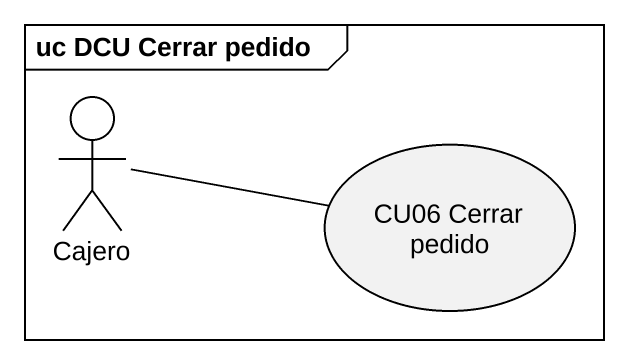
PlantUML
@startuml
mainframe uc DCU Cerrar pedido
actor Cajero
usecase "CU06 Cerrar pedido" as CU06_Cerrar_pedido
Cajero -right- CU06_Cerrar_pedido
@enduml
